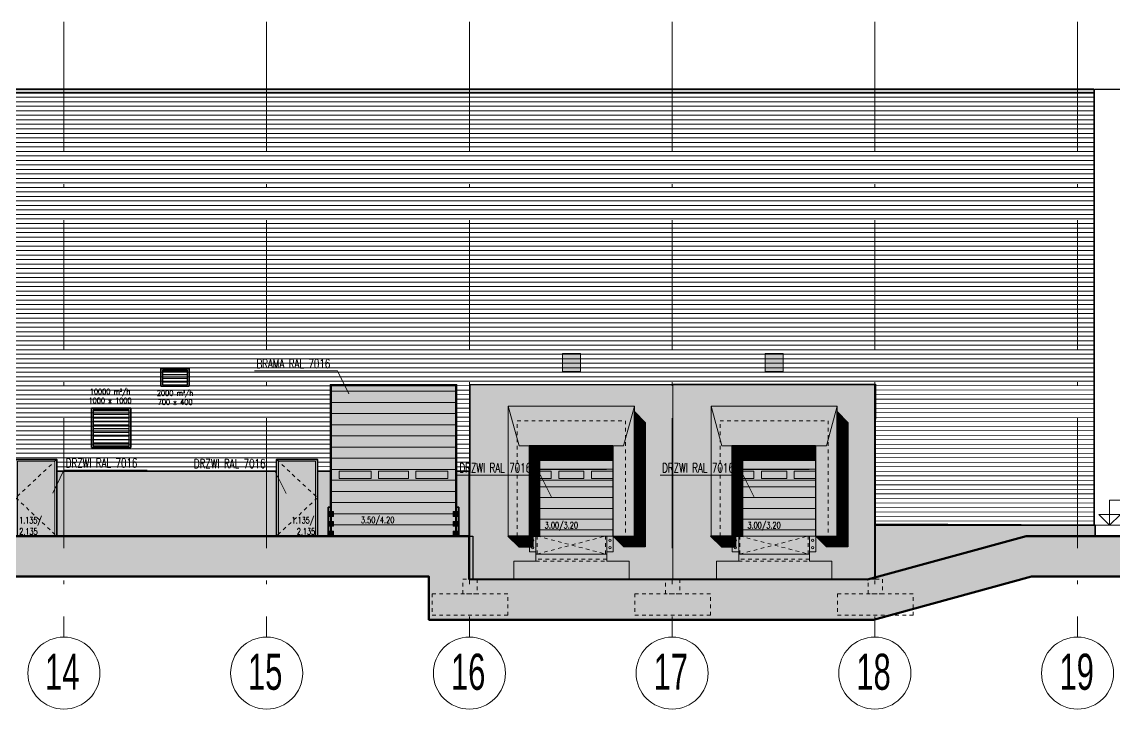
# Model space of a CAD drawing. Extents: x 6529560 to 6558080, y 5579316 to 5588131.
# Drawn here: x 6544000.96 to 6544031.27, y 5579602.17 to 5579621.24 of the extents above; entities that cross this region are included whole.
import ezdxf

# ---------------------------------------------------------------- set-up
doc = ezdxf.new("R2010")
doc.units = 0
doc.header["$MEASUREMENT"] = 0
for name, pattern in [('ACAD_ISO05W100', [33, 24, -3, 0, -3, 0, -3]), ('ACAD_ISO10W100', [18, 12, -3, 0, -3]), ('GR_HIDDEN', [0.004, 0.003, -0.001]), ('GR_SOLID', [0])]:
    doc.linetypes.add(name, pattern=pattern)
doc.layers.get('0').update_dxf_attribs({"color": 2, "linetype": 'CONTINUOUS', "lineweight": 5})
doc.layers.add('ARCH_BLACHA_7016', color=251, linetype='CONTINUOUS', lineweight=0, true_color=0x545454)
for name, color, linetype, lineweight in [('arch_elementy dokow', 60, 'CONTINUOUS', 15), ('arch_linie widokowe elewacje', 150, 'GR_SOLID', 13), ('arch_opisy', 20, 'CONTINUOUS', 13), ('arch_osie', 181, 'CONTINUOUS', 5), ('arch_powierzchnia', 6, 'CONTINUOUS', 35), ('arch_sciany murowane wewnetrzne', 20, 'CONTINUOUS', 25), ('arch_sciany_ocieplenie', 253, 'CONTINUOUS', 15), ('FENSTER_N1', 7, 'GR_HIDDEN', 13), ('FLUID-N1', 7, 'CONTINUOUS', 35), ('FLUID-N1-150-ARRGR', 7, 'CONTINUOUS', 13), ('GERAETE_N8', 7, 'GR_SOLID', 18), ('GESCHOSS_N8', 4, 'GR_SOLID', 18), ('RASTER_1_N9', 7, 'GR_SOLID', 18), ('STRICHART_0_N1', 1, 'GR_SOLID', 18), ('STRICHART_0_N4', 4, 'GR_SOLID', 50), ('STRICHART_5_N0', 6, 'GR_HIDDEN', 13), ('STRICHART_5_N1', 1, 'GR_HIDDEN', 18), ('SYMBOL_N0', 7, 'GR_SOLID', 18), ('TEXT_N2', 7, 'GR_SOLID', 25), ('VERKEHR_N9', 7, 'GR_SOLID', 18), ('W_BETON_N6', 94, 'GR_SOLID', 18), ('W_BETON_N8', 250, 'GR_SOLID', 18)]:
    doc.layers.add(name, color=color, linetype=linetype, lineweight=lineweight)
for name, color, linetype in [('arch_osie opisy', 1, 'CONTINUOUS'), ('RASTER_1_N0', 160, 'ACAD_ISO05W100'), ('STRICHART_0_N0', 5, 'CONTINUOUS')]:
    doc.layers.add(name, color=color, linetype=linetype)
doc.styles.add('GR_STANDARD', font='simplex.shx')
doc.styles.add('simplex', font='simplex.shx', dxfattribs={"width": 0.8})
doc.styles.get("Standard").update_dxf_attribs({"font": 'arial.ttf', "width": 0.75})

# ---------------------------------------------------------------- blocks, each defined once
blk = doc.blocks.new('D273')
at = {"layer": 'arch_linie widokowe elewacje'}
for p, q in [((-219.387, -497.645), (-221.716, -497.645)), ((-219.387, -497.945), (-221.716, -497.945)), ((-219.387, -498.245), (-221.716, -498.245)), ((-219.387, -498.545), (-221.716, -498.545)), ((-219.387, -498.845), (-221.716, -498.845))]:
    blk.add_line(p, q, dxfattribs=at)
blk = doc.blocks.new('D274')
at = {"layer": 'arch_linie widokowe elewacje'}
for p, q in [((-221.716, -496.853), (-219.387, -496.853)), ((-221.716, -497.163), (-219.575, -497.163))]:
    blk.add_line(p, q, dxfattribs=at)
blk = doc.blocks.new('D512')
at = {"layer": 'STRICHART_0_N0'}
for p, q in [((-221.329, -496.912), (-221.716, -496.525)), ((-221.365, -496.912), (-221.716, -496.56)), ((-221.4, -496.912), (-221.716, -496.595)), ((-221.417, -496.93), (-221.716, -496.631)), ((-221.417, -496.965), (-221.716, -496.666)), ((-221.417, -497), (-221.716, -496.701)), ((-221.417, -497.036), (-221.716, -496.737)), ((-221.294, -496.912), (-221.693, -496.513)), ((-221.258, -496.912), (-221.657, -496.513)), ((-221.223, -496.912), (-221.622, -496.513)), ((-221.188, -496.912), (-221.587, -496.513)), ((-221.152, -496.912), (-221.551, -496.513)), ((-221.117, -496.912), (-221.516, -496.513)), ((-221.082, -496.912), (-221.481, -496.513)), ((-221.046, -496.912), (-221.445, -496.513)), ((-221.011, -496.912), (-221.41, -496.513)), ((-220.976, -496.912), (-221.375, -496.513)), ((-220.94, -496.912), (-221.339, -496.513)), ((-220.905, -496.912), (-221.304, -496.513)), ((-220.87, -496.912), (-221.269, -496.513)), ((-220.834, -496.912), (-221.233, -496.513)), ((-220.799, -496.912), (-221.198, -496.513)), ((-220.763, -496.912), (-221.163, -496.513)), ((-220.728, -496.912), (-221.127, -496.513)), ((-220.693, -496.912), (-221.092, -496.513)), ((-220.657, -496.912), (-221.056, -496.513)), ((-220.622, -496.912), (-221.021, -496.513)), ((-220.587, -496.912), (-220.986, -496.513)), ((-220.551, -496.912), (-220.95, -496.513)), ((-220.516, -496.912), (-220.915, -496.513)), ((-220.481, -496.912), (-220.88, -496.513)), ((-220.445, -496.912), (-220.844, -496.513)), ((-220.41, -496.912), (-220.809, -496.513)), ((-220.375, -496.912), (-220.774, -496.513)), ((-220.339, -496.912), (-220.738, -496.513)), ((-220.304, -496.912), (-220.703, -496.513)), ((-220.269, -496.912), (-220.668, -496.513)), ((-220.233, -496.912), (-220.632, -496.513)), ((-220.198, -496.912), (-220.597, -496.513)), ((-220.162, -496.912), (-220.561, -496.513)), ((-220.127, -496.912), (-220.526, -496.513)), ((-220.092, -496.912), (-220.491, -496.513)), ((-220.056, -496.912), (-220.455, -496.513)), ((-220.021, -496.912), (-220.42, -496.513)), ((-219.986, -496.912), (-220.385, -496.513)), ((-219.95, -496.912), (-220.349, -496.513)), ((-219.915, -496.912), (-220.314, -496.513)), ((-219.88, -496.912), (-220.279, -496.513)), ((-219.844, -496.912), (-220.243, -496.513)), ((-219.809, -496.912), (-220.208, -496.513)), ((-219.774, -496.912), (-220.173, -496.513)), ((-219.738, -496.912), (-220.137, -496.513)), ((-219.703, -496.912), (-220.102, -496.513)), ((-219.667, -496.912), (-220.066, -496.513)), ((-219.632, -496.912), (-220.031, -496.513)), ((-219.597, -496.912), (-219.996, -496.513)), ((-219.561, -496.912), (-219.96, -496.513)), ((-219.526, -496.912), (-219.925, -496.513)), ((-219.491, -496.912), (-219.89, -496.513)), ((-219.455, -496.912), (-219.854, -496.513)), ((-219.42, -496.912), (-219.819, -496.513)), ((-219.397, -496.899), (-219.784, -496.513)), ((-219.397, -496.864), (-219.748, -496.513)), ((-219.397, -496.828), (-219.713, -496.513)), ((-219.397, -496.793), (-219.678, -496.513)), ((-219.397, -496.758), (-219.642, -496.513)), ((-219.397, -496.722), (-219.607, -496.513)), ((-219.397, -496.687), (-219.572, -496.513)), ((-219.397, -496.651), (-219.536, -496.513)), ((-219.397, -496.616), (-219.501, -496.513)), ((-219.397, -496.581), (-219.465, -496.513)), ((-219.397, -496.545), (-219.43, -496.513)), ((-221.417, -497.071), (-221.716, -496.772)), ((-221.417, -497.106), (-221.716, -496.807)), ((-221.417, -497.142), (-221.716, -496.843)), ((-221.417, -497.177), (-221.716, -496.878)), ((-221.417, -497.213), (-221.716, -496.914)), ((-221.417, -497.248), (-221.716, -496.949)), ((-221.417, -497.283), (-221.716, -496.984)), ((-221.417, -497.319), (-221.716, -497.02)), ((-221.417, -497.354), (-221.716, -497.055)), ((-221.417, -497.389), (-221.716, -497.09)), ((-221.417, -497.425), (-221.716, -497.126)), ((-221.417, -497.46), (-221.716, -497.161)), ((-221.417, -497.495), (-221.716, -497.196)), ((-221.417, -497.531), (-221.716, -497.232)), ((-221.417, -497.566), (-221.716, -497.267)), ((-221.417, -497.601), (-221.716, -497.302)), ((-221.417, -497.637), (-221.716, -497.338)), ((-221.417, -497.672), (-221.716, -497.373)), ((-221.417, -497.708), (-221.716, -497.408)), ((-221.417, -497.743), (-221.716, -497.444)), ((-221.417, -497.778), (-221.716, -497.479)), ((-221.417, -497.814), (-221.716, -497.515)), ((-221.417, -497.849), (-221.716, -497.55)), ((-221.417, -497.884), (-221.716, -497.585)), ((-221.417, -497.92), (-221.716, -497.621)), ((-221.417, -497.955), (-221.716, -497.656)), ((-221.417, -497.99), (-221.716, -497.691)), ((-221.417, -498.026), (-221.716, -497.727)), ((-221.417, -498.061), (-221.716, -497.762)), ((-221.417, -498.096), (-221.716, -497.797)), ((-221.417, -498.132), (-221.716, -497.833)), ((-221.417, -498.167), (-221.716, -497.868)), ((-221.417, -498.202), (-221.716, -497.903)), ((-221.417, -498.238), (-221.716, -497.939)), ((-221.417, -498.273), (-221.716, -497.974)), ((-221.417, -498.309), (-221.716, -498.01)), ((-221.417, -498.344), (-221.716, -498.045)), ((-221.417, -498.379), (-221.716, -498.08)), ((-221.417, -498.415), (-221.716, -498.116)), ((-221.417, -498.45), (-221.716, -498.151)), ((-221.417, -498.485), (-221.716, -498.186)), ((-221.417, -498.521), (-221.716, -498.222)), ((-221.417, -498.556), (-221.716, -498.257)), ((-221.417, -498.591), (-221.716, -498.292)), ((-221.417, -498.627), (-221.716, -498.328)), ((-221.417, -498.662), (-221.716, -498.363)), ((-221.417, -498.697), (-221.716, -498.398)), ((-221.417, -498.733), (-221.716, -498.434)), ((-221.417, -498.768), (-221.716, -498.469)), ((-221.417, -498.804), (-221.716, -498.505)), ((-221.417, -498.839), (-221.716, -498.54)), ((-221.417, -498.874), (-221.716, -498.575)), ((-221.417, -498.91), (-221.716, -498.611)), ((-221.417, -498.945), (-221.716, -498.646)), ((-221.417, -498.98), (-221.716, -498.681)), ((-221.42, -499.013), (-221.716, -498.717)), ((-221.456, -499.013), (-221.716, -498.752)), ((-221.491, -499.013), (-221.716, -498.787)), ((-221.526, -499.013), (-221.716, -498.823)), ((-221.562, -499.013), (-221.716, -498.858)), ((-222.005, -499.312), (-222.304, -499.013)), ((-221.97, -499.312), (-222.269, -499.013)), ((-221.934, -499.312), (-222.233, -499.013)), ((-221.899, -499.312), (-222.198, -499.013)), ((-221.864, -499.312), (-222.163, -499.013)), ((-221.828, -499.312), (-222.127, -499.013)), ((-221.793, -499.312), (-222.092, -499.013)), ((-221.758, -499.312), (-222.057, -499.013)), ((-221.722, -499.312), (-222.021, -499.013)), ((-221.687, -499.312), (-221.986, -499.013)), ((-221.652, -499.312), (-221.951, -499.013)), ((-221.616, -499.312), (-221.915, -499.013)), ((-221.607, -499.286), (-221.88, -499.013)), ((-221.607, -499.25), (-221.844, -499.013)), ((-221.607, -499.215), (-221.809, -499.013)), ((-221.607, -499.18), (-221.774, -499.013)), ((-221.607, -499.144), (-221.738, -499.013)), ((-221.597, -499.013), (-221.716, -498.893)), ((-221.607, -499.038), (-221.716, -498.929)), ((-221.607, -499.074), (-221.716, -498.964)), ((-221.607, -499.109), (-221.716, -498.999))]:
    blk.add_line(p, q, dxfattribs=at)
blk = doc.blocks.new('D513')
at = {"layer": 'STRICHART_0_N0'}
for p, q in [((-218.498, -495.889), (-218.797, -495.59)), ((-218.498, -495.925), (-218.797, -495.626)), ((-218.498, -495.96), (-218.797, -495.661)), ((-218.498, -495.995), (-218.797, -495.696)), ((-218.498, -496.031), (-218.797, -495.732)), ((-218.498, -496.066), (-218.797, -495.767)), ((-218.498, -496.101), (-218.797, -495.802)), ((-218.498, -496.137), (-218.797, -495.838)), ((-218.498, -496.172), (-218.797, -495.873)), ((-218.498, -496.208), (-218.797, -495.909)), ((-218.498, -496.243), (-218.797, -495.944)), ((-218.498, -496.278), (-218.797, -495.979)), ((-218.498, -496.314), (-218.797, -496.015)), ((-218.498, -496.349), (-218.797, -496.05)), ((-218.498, -496.384), (-218.797, -496.085)), ((-218.498, -496.42), (-218.797, -496.121)), ((-218.498, -496.455), (-218.797, -496.156)), ((-218.498, -496.49), (-218.797, -496.191)), ((-218.498, -496.526), (-218.797, -496.227)), ((-218.498, -496.561), (-218.797, -496.262)), ((-218.498, -496.596), (-218.797, -496.297)), ((-218.498, -496.632), (-218.797, -496.333)), ((-218.498, -496.667), (-218.797, -496.368)), ((-218.498, -496.702), (-218.797, -496.403)), ((-218.498, -496.738), (-218.797, -496.439)), ((-218.498, -496.773), (-218.797, -496.474)), ((-218.498, -496.809), (-218.797, -496.51)), ((-218.498, -496.844), (-218.797, -496.545)), ((-218.498, -496.879), (-218.797, -496.58)), ((-218.498, -496.915), (-218.797, -496.616)), ((-218.498, -496.95), (-218.797, -496.651)), ((-218.498, -496.985), (-218.797, -496.686)), ((-218.498, -497.021), (-218.797, -496.722)), ((-218.498, -497.056), (-218.797, -496.757)), ((-218.498, -497.091), (-218.797, -496.792)), ((-218.498, -497.127), (-218.797, -496.828)), ((-218.498, -497.162), (-218.797, -496.863)), ((-218.498, -497.197), (-218.797, -496.898)), ((-218.498, -497.233), (-218.797, -496.934)), ((-218.498, -497.268), (-218.797, -496.969)), ((-218.498, -497.304), (-218.797, -497.005)), ((-218.498, -497.339), (-218.797, -497.04)), ((-218.498, -497.374), (-218.797, -497.075)), ((-218.498, -497.41), (-218.797, -497.111)), ((-218.498, -497.445), (-218.797, -497.146)), ((-218.498, -497.48), (-218.797, -497.181)), ((-218.498, -497.516), (-218.797, -497.217)), ((-218.498, -497.551), (-218.797, -497.252)), ((-218.498, -497.586), (-218.797, -497.287)), ((-218.498, -497.622), (-218.797, -497.323)), ((-218.498, -497.657), (-218.797, -497.358)), ((-218.498, -497.692), (-218.797, -497.393)), ((-218.498, -497.728), (-218.797, -497.429)), ((-218.498, -497.763), (-218.797, -497.464)), ((-218.498, -497.799), (-218.797, -497.499)), ((-218.498, -497.834), (-218.797, -497.535)), ((-218.498, -497.869), (-218.797, -497.57)), ((-218.498, -497.905), (-218.797, -497.606)), ((-218.498, -497.94), (-218.797, -497.641)), ((-218.498, -497.975), (-218.797, -497.676)), ((-218.498, -498.011), (-218.797, -497.712)), ((-218.498, -498.046), (-218.797, -497.747)), ((-218.498, -498.081), (-218.797, -497.782)), ((-218.498, -498.117), (-218.797, -497.818)), ((-218.498, -498.152), (-218.797, -497.853)), ((-218.498, -498.187), (-218.797, -497.888)), ((-218.498, -498.223), (-218.797, -497.924)), ((-218.498, -498.258), (-218.797, -497.959)), ((-218.498, -498.293), (-218.797, -497.994)), ((-218.498, -498.329), (-218.797, -498.03)), ((-218.498, -498.364), (-218.797, -498.065)), ((-218.498, -498.4), (-218.797, -498.101)), ((-218.498, -498.435), (-218.797, -498.136)), ((-218.498, -498.47), (-218.797, -498.171)), ((-218.498, -498.506), (-218.797, -498.207)), ((-218.498, -498.541), (-218.797, -498.242)), ((-218.498, -498.576), (-218.797, -498.277)), ((-218.498, -498.612), (-218.797, -498.313)), ((-218.498, -498.647), (-218.797, -498.348)), ((-218.498, -498.682), (-218.797, -498.383)), ((-218.498, -498.718), (-218.797, -498.419)), ((-218.498, -498.753), (-218.797, -498.454)), ((-218.498, -498.788), (-218.797, -498.489)), ((-218.498, -498.824), (-218.797, -498.525)), ((-218.498, -498.859), (-218.797, -498.56)), ((-218.498, -498.895), (-218.797, -498.596)), ((-218.498, -498.93), (-218.797, -498.631)), ((-218.498, -498.965), (-218.797, -498.666)), ((-218.498, -499.001), (-218.797, -498.702)), ((-218.498, -499.036), (-218.797, -498.737)), ((-218.498, -499.071), (-218.797, -498.772)), ((-218.498, -499.107), (-218.797, -498.808)), ((-218.498, -499.142), (-218.797, -498.843)), ((-219.071, -499.312), (-219.37, -499.013)), ((-219.035, -499.312), (-219.334, -499.013)), ((-219, -499.312), (-219.299, -499.013)), ((-218.965, -499.312), (-219.264, -499.013)), ((-218.929, -499.312), (-219.228, -499.013)), ((-218.894, -499.312), (-219.193, -499.013)), ((-218.858, -499.312), (-219.157, -499.013)), ((-218.823, -499.312), (-219.122, -499.013)), ((-218.788, -499.312), (-219.087, -499.013)), ((-218.752, -499.312), (-219.051, -499.013)), ((-218.717, -499.312), (-219.016, -499.013)), ((-218.682, -499.312), (-218.981, -499.013)), ((-218.646, -499.312), (-218.945, -499.013)), ((-218.611, -499.312), (-218.91, -499.013)), ((-218.576, -499.312), (-218.875, -499.013)), ((-218.54, -499.312), (-218.839, -499.013)), ((-218.505, -499.312), (-218.804, -499.013)), ((-218.498, -499.177), (-218.797, -498.878)), ((-218.498, -499.213), (-218.797, -498.914)), ((-218.498, -499.248), (-218.797, -498.949)), ((-218.498, -499.283), (-218.797, -498.984))]:
    blk.add_line(p, q, dxfattribs=at)
blk = doc.blocks.new('dokkkk')
at = {"layer": 'arch_opisy', "true_color": 0xc1121c}
blk.add_hatch(color=242, dxfattribs=at).paths.add_polyline_path([(3194.477, -1380.579), (3194.477, -1380.079), (3193.977, -1380.079), (3193.977, -1380.579)])
blk.add_line((3191.414, -1380.944), (3191.414, -1380.944))
at = {"layer": 'arch_linie widokowe elewacje'}
for points in [[(3193.058, -1385.144), (3195.376, -1385.144), (3195.376, -1382.644), (3193.058, -1382.644), (3193.058, -1385.144)], [(3195.386, -1383.294), (3195.386, -1382.644), (3193.058, -1382.644), (3193.058, -1383.294), (3195.386, -1383.294)], [(3193.058, -1383.544), (3193.667, -1383.544), (3193.667, -1383.344), (3193.058, -1383.344), (3193.058, -1383.544)], [(3194.577, -1383.544), (3194.577, -1383.344), (3193.877, -1383.344), (3193.877, -1383.544), (3194.577, -1383.544)], [(3195.386, -1383.544), (3195.386, -1383.344), (3194.787, -1383.344), (3194.787, -1383.544), (3195.386, -1383.544)], [(3195.386, -1383.594), (3193.058, -1383.594), (3193.058, -1385.144), (3195.386, -1385.144), (3195.386, -1383.594)]]:
    blk.add_lwpolyline(points, dxfattribs=at)
at = {"layer": 'arch_linie widokowe elewacje', "color": 251}
for points in [[(3193.058, -1385.144), (3195.376, -1385.144), (3193.058, -1382.644), (3195.376, -1382.644)], [(3193.058, -1383.544), (3193.667, -1383.544), (3193.058, -1383.344), (3193.667, -1383.344)], [(3194.577, -1383.544), (3194.577, -1383.344), (3193.877, -1383.544), (3193.877, -1383.344)], [(3195.386, -1383.544), (3195.386, -1383.344), (3194.787, -1383.544), (3194.787, -1383.344)]]:
    blk.add_solid(points, dxfattribs=at)
at = {"layer": 'arch_opisy', "color": 242, "true_color": 0xc1121c}
blk.add_lwpolyline([(3194.477, -1380.579), (3194.477, -1380.079), (3193.977, -1380.079), (3193.977, -1380.579), (3194.477, -1380.579)], dxfattribs=at)
at = {"layer": 'GERAETE_N8'}
for points in [[(3193.236, -1385.144), (3193.073, -1385.144), (3193.063, -1385.154), (3193.063, -1385.571), (3193.073, -1385.581), (3193.236, -1385.581), (3193.246, -1385.571), (3193.246, -1385.154), (3193.236, -1385.144)], [(3195.217, -1385.144), (3195.207, -1385.154), (3195.207, -1385.571), (3195.217, -1385.581), (3195.38, -1385.581), (3195.39, -1385.571), (3195.39, -1385.154), (3195.38, -1385.144), (3195.217, -1385.144)]]:
    blk.add_lwpolyline(points, dxfattribs=at)
for centre in [(3193.154, -1385.261), (3195.298, -1385.261)]:
    blk.add_circle(centre, 0.032, dxfattribs=at)
at = {"layer": 'GERAETE_N8', "extrusion": (0, 0, -1)}
for centre in [(-3193.154, -1385.464), (-3195.298, -1385.464)]:
    blk.add_circle(centre, 0.032, dxfattribs=at)
at = {"layer": 'GERAETE_N8', "color": 251}
for points in [[(3193.236, -1385.144), (3193.073, -1385.144), (3193.063, -1385.571), (3193.063, -1385.154)], [(3193.236, -1385.144), (3193.063, -1385.571), (3193.236, -1385.581), (3193.073, -1385.581)], [(3193.236, -1385.144), (3193.236, -1385.581), (3193.246, -1385.154), (3193.246, -1385.571)], [(3195.217, -1385.144), (3195.207, -1385.154), (3195.217, -1385.581), (3195.207, -1385.571)], [(3195.217, -1385.144), (3195.217, -1385.581), (3195.39, -1385.571), (3195.38, -1385.581)], [(3195.217, -1385.144), (3195.39, -1385.571), (3195.38, -1385.144), (3195.39, -1385.154)]]:
    blk.add_solid(points, dxfattribs=at)
at = {"layer": 'STRICHART_0_N0', "extrusion": (0, 0, -1)}
blk.add_lwpolyline([(-3195.977, -1381.694), (-3196.276, -1381.993), (-3196.276, -1385.443), (-3195.685, -1385.443), (-3195.386, -1385.144), (-3195.977, -1385.144), (-3195.977, -1385.144), (-3195.977, -1381.694)], dxfattribs=at)
at = {"layer": 'STRICHART_0_N0'}
blk.add_lwpolyline([(3192.467, -1385.144), (3192.766, -1385.443), (3193.167, -1385.443), (3193.167, -1385.144), (3193.357, -1385.144), (3193.357, -1383.043), (3195.376, -1383.043), (3195.376, -1382.644), (3193.058, -1382.644), (3193.058, -1385.144), (3192.467, -1385.144)], dxfattribs=at)
at = {"layer": 'STRICHART_0_N1', "extrusion": (0, 0, -1)}
for points in [[(-3195.977, -1381.544), (-3195.977, -1385.144), (-3195.386, -1385.144), (-3195.386, -1382.644), (-3193.058, -1382.644), (-3193.058, -1385.144), (-3192.477, -1385.144), (-3192.477, -1381.544), (-3195.977, -1381.544)], [(-3192.477, -1385.144), (-3192.477, -1381.544), (-3195.977, -1381.544), (-3195.977, -1385.144), (-3195.386, -1385.144), (-3195.386, -1382.644), (-3193.058, -1382.644), (-3193.058, -1385.144), (-3192.477, -1385.144)], [(-3192.477, -1385.144), (-3192.477, -1381.544), (-3195.977, -1381.544), (-3195.977, -1385.144)]]:
    blk.add_lwpolyline(points, dxfattribs=at)
at = {"layer": 'STRICHART_0_N1'}
blk.add_lwpolyline([(3192.477, -1381.544), (3192.777, -1382.644), (3195.677, -1382.644), (3195.977, -1381.544)], dxfattribs=at)
at = {"layer": 'STRICHART_0_N1', "color": 251, "extrusion": (0, 0, -1)}
for points in [[(-3193.058, -1382.644), (-3193.058, -1385.144), (-3192.477, -1381.544), (-3192.477, -1385.144)], [(-3195.386, -1382.644), (-3193.058, -1382.644), (-3195.977, -1381.544), (-3192.477, -1381.544)], [(-3195.977, -1385.144), (-3195.386, -1385.144), (-3195.977, -1381.544), (-3195.386, -1382.644)]]:
    blk.add_solid(points, dxfattribs=at)
at = {"layer": 'STRICHART_5_N0'}
for p, q in [((3193.277, -1385.144), (3195.177, -1385.644)), ((3193.277, -1385.644), (3195.177, -1385.144))]:
    blk.add_line(p, q, dxfattribs=at)
for points in [[(3193.246, -1385.644), (3195.207, -1385.644), (3195.207, -1385.144), (3193.246, -1385.144), (3193.246, -1385.644)], [(3193.277, -1385.644), (3195.177, -1385.644), (3195.177, -1385.144), (3193.277, -1385.144), (3193.277, -1385.644)], [(3195.207, -1385.844), (3195.207, -1385.784), (3193.246, -1385.784), (3193.246, -1385.844), (3195.207, -1385.844)], [(3192.464, -1387.344), (3192.464, -1386.744), (3190.364, -1386.744), (3190.364, -1387.344), (3192.464, -1387.344)], [(3198.089, -1387.344), (3198.089, -1386.744), (3195.989, -1386.744), (3195.989, -1387.344), (3198.089, -1387.344)]]:
    blk.add_lwpolyline(points, dxfattribs=at)
at = {"layer": 'STRICHART_5_N0', "extrusion": (0, 0, -1)}
for points in [[(-3191.614, -1386.344), (-3191.614, -1386.744), (-3191.214, -1386.744), (-3191.214, -1386.344), (-3191.614, -1386.344)], [(-3197.239, -1386.344), (-3197.239, -1386.744), (-3196.839, -1386.744), (-3196.839, -1386.344), (-3197.239, -1386.344)]]:
    blk.add_lwpolyline(points, dxfattribs=at)
at = {"layer": 'STRICHART_5_N0', "color": 254}
blk.add_solid([(3193.246, -1385.644), (3195.207, -1385.644), (3193.246, -1385.144), (3195.207, -1385.144)], dxfattribs=at)
at = {"layer": 'STRICHART_5_N1', "extrusion": (0, 0, -1)}
blk.add_lwpolyline([(-3192.727, -1385.144), (-3192.727, -1381.944), (-3195.727, -1381.944), (-3195.727, -1385.144), (-3192.727, -1385.144)], dxfattribs=at)
at = {"layer": 'W_BETON_N6', "extrusion": (0, 0, -1)}
blk.add_lwpolyline([(-3192.777, -1385.144), (-3192.477, -1385.144), (-3192.477, -1381.544), (-3195.977, -1381.544), (-3195.977, -1385.144), (-3195.677, -1385.144)], dxfattribs=at)
at = {"layer": 'W_BETON_N8', "extrusion": (0, 0, -1)}
blk.add_lwpolyline([(-3197.039, -1386.344), (-3195.827, -1386.344), (-3195.827, -1385.844), (-3195.207, -1385.844), (-3195.207, -1385.581), (-3195.39, -1385.581), (-3195.39, -1385.144), (-3195.977, -1385.144), (-3195.977, -1381.544), (-3192.477, -1381.544), (-3192.477, -1385.144), (-3193.063, -1385.144), (-3193.063, -1385.581), (-3193.246, -1385.581), (-3193.246, -1385.844), (-3192.627, -1385.844), (-3192.627, -1386.344), (-3191.414, -1386.344), (-3191.414, -1380.944), (-3197.039, -1380.944), (-3197.039, -1386.344)], dxfattribs=at)
at = {"layer": 'W_BETON_N8'}
blk.add_lwpolyline([(3195.207, -1385.644), (3193.246, -1385.644), (3193.246, -1385.844), (3192.627, -1385.844), (3192.627, -1386.344), (3195.827, -1386.344), (3195.827, -1385.844), (3195.207, -1385.844), (3195.207, -1385.644)], dxfattribs=at)
blk.add_lwpolyline([(3195.207, -1385.644), (3193.246, -1385.644), (3193.246, -1385.844), (3192.627, -1385.844), (3192.627, -1386.344), (3195.827, -1386.344), (3195.827, -1385.844), (3195.207, -1385.844), (3195.207, -1385.644)], dxfattribs=at)
at = {"layer": 'W_BETON_N8', "color": 253, "extrusion": (0, 0, -1)}
for points in [[(-3195.977, -1381.544), (-3192.477, -1381.544), (-3197.039, -1380.944), (-3191.414, -1380.944)], [(-3192.477, -1381.544), (-3192.477, -1385.144), (-3191.414, -1380.944), (-3191.414, -1386.344)], [(-3197.039, -1386.344), (-3195.977, -1385.144), (-3197.039, -1386.344), (-3197.039, -1380.944)], [(-3195.977, -1385.144), (-3195.977, -1381.544), (-3195.977, -1385.144), (-3197.039, -1380.944)], [(-3192.477, -1385.144), (-3193.063, -1385.144), (-3191.414, -1386.344), (-3193.063, -1385.581)], [(-3195.39, -1385.144), (-3195.977, -1385.144), (-3195.39, -1385.581), (-3195.827, -1385.844)], [(-3197.039, -1386.344), (-3195.827, -1386.344), (-3195.977, -1385.144), (-3195.827, -1385.844)], [(-3193.063, -1385.581), (-3193.246, -1385.581), (-3191.414, -1386.344), (-3192.627, -1385.844)], [(-3193.246, -1385.844), (-3192.627, -1385.844), (-3193.246, -1385.844), (-3193.246, -1385.581)], [(-3195.207, -1385.844), (-3195.207, -1385.581), (-3195.827, -1385.844), (-3195.39, -1385.581)], [(-3192.627, -1385.844), (-3192.627, -1386.344), (-3192.627, -1385.844), (-3191.414, -1386.344)]]:
    blk.add_solid(points, dxfattribs=at)
at = {"layer": 'W_BETON_N8', "color": 253}
for points in [[(3195.207, -1385.644), (3193.246, -1385.644), (3195.207, -1385.844), (3193.246, -1385.844)], [(3195.207, -1385.644), (3193.246, -1385.644), (3195.207, -1385.844), (3193.246, -1385.844)], [(3193.246, -1385.844), (3192.627, -1385.844), (3195.827, -1386.344), (3192.627, -1386.344)], [(3193.246, -1385.844), (3192.627, -1385.844), (3195.827, -1386.344), (3192.627, -1386.344)], [(3193.246, -1385.844), (3195.827, -1386.344), (3195.207, -1385.844), (3195.827, -1385.844)], [(3193.246, -1385.844), (3195.827, -1386.344), (3195.207, -1385.844), (3195.827, -1385.844)]]:
    blk.add_solid(points, dxfattribs=at)
at = {"layer": 'arch_linie widokowe elewacje'}
for name in ['D274', 'D273']:
    blk.add_blockref(name, (3414.774, -886.132), dxfattribs=at)
at = {"layer": 'STRICHART_0_N0'}
for name in ['D513', 'D512']:
    blk.add_blockref(name, (3414.774, -886.132), dxfattribs=at)
at = {"layer": 'FENSTER_N1', "style": 'GR_STANDARD', "width": 0.72037}
blk.add_text('3.00/3.20', height=0.175, dxfattribs=at).set_placement((3193.487, -1384.931))
blk = doc.blocks.new('D222')
at = {"layer": 'arch_linie widokowe elewacje'}
for p, q in [((-137.892, -494.993), (-135.563, -494.993)), ((-135.563, -494.993), (-134.452, -494.993)), ((-137.892, -495.303), (-135.563, -495.303)), ((-135.563, -495.303), (-134.452, -495.303)), ((-137.892, -495.613), (-135.563, -495.613)), ((-135.563, -495.613), (-134.452, -495.613)), ((-137.892, -495.923), (-135.563, -495.923)), ((-135.563, -495.923), (-134.452, -495.923)), ((-137.892, -496.233), (-135.563, -496.233)), ((-135.563, -496.233), (-134.452, -496.233)), ((-137.892, -496.543), (-135.563, -496.543)), ((-135.563, -496.543), (-134.452, -496.543)), ((-137.892, -496.853), (-135.563, -496.853)), ((-135.563, -496.853), (-134.452, -496.853)), ((-137.892, -497.163), (-135.563, -497.163)), ((-135.563, -497.163), (-134.452, -497.163))]:
    blk.add_line(p, q, dxfattribs=at)
blk = doc.blocks.new('D221')
at = {"layer": 'arch_linie widokowe elewacje'}
for p, q in [((-137.892, -497.773), (-135.563, -497.773)), ((-135.563, -497.773), (-134.452, -497.773)), ((-137.892, -498.083), (-135.563, -498.083)), ((-135.563, -498.083), (-134.452, -498.083)), ((-137.892, -498.393), (-135.563, -498.393)), ((-135.563, -498.393), (-134.452, -498.393)), ((-137.892, -498.703), (-135.563, -498.703)), ((-135.563, -498.703), (-134.452, -498.703)), ((-137.892, -499.013), (-135.751, -499.013)), ((-135.563, -499.013), (-134.452, -499.013))]:
    blk.add_line(p, q, dxfattribs=at)
blk = doc.blocks.new('A$C0DD7563D')
at = {"layer": 'arch_linie widokowe elewacje'}
for points in [[(1.612, 0), (1.612, 4.2), (5.112, 4.2), (5.112, 0), (1.612, 0)], [(5.082, 0), (1.642, 0), (1.642, 4.17), (5.082, 4.17), (5.082, 0)], [(1.642, 0), (1.642, 4.17), (5.082, 4.17), (5.082, 0), (1.642, 0)], [(1.642, 1.85), (1.642, 4.17), (5.082, 4.17), (5.082, 1.85), (1.642, 1.85)], [(1.642, 0), (1.642, 1.55), (5.082, 1.55), (5.082, 0), (1.642, 0)], [(1.852, 1.6), (1.852, 1.8), (2.74, 1.8), (2.74, 1.6), (1.852, 1.6)], [(2.95, 1.6), (2.95, 1.8), (3.775, 1.8), (3.775, 1.6), (2.95, 1.6)], [(4.872, 1.6), (3.985, 1.6), (3.985, 1.8), (4.872, 1.8), (4.872, 1.6)]]:
    blk.add_lwpolyline(points, dxfattribs=at)
at = {"layer": 'arch_linie widokowe elewacje', "extrusion": (0, 0, -1)}
for points in [[(-0.117, 0), (-1.252, 0), (-1.252, 2.125), (-0.117, 2.125), (-0.117, 0)], [(-0.167, 0), (-1.202, 0), (-1.202, 2.075), (-0.167, 2.075), (-0.167, 0)]]:
    blk.add_lwpolyline(points, dxfattribs=at)
at = {"layer": 'arch_linie widokowe elewacje', "color": 251}
for points in [[(5.082, 0, -7.354), (1.642, 0, -7.354), (5.082, 4.17, -7.354), (1.642, 4.17, -7.354)], [(1.852, 1.6, -7.354), (1.852, 1.8, -7.354), (2.74, 1.6, -7.354), (2.74, 1.8, -7.354)], [(2.95, 1.6, -7.354), (2.95, 1.8, -7.354), (3.775, 1.6, -7.354), (3.775, 1.8, -7.354)], [(4.872, 1.6, -7.354), (3.985, 1.6, -7.354), (4.872, 1.8, -7.354), (3.985, 1.8, -7.354)]]:
    blk.add_solid(points, dxfattribs=at)
at = {"layer": 'arch_linie widokowe elewacje', "color": 251, "extrusion": (0, 0, -1)}
blk.add_solid([(-0.167, 0), (-1.202, 0), (-0.167, 2.075), (-1.202, 2.075)], dxfattribs=at)
at = {"layer": 'STRICHART_5_N0'}
blk.add_lwpolyline([(0.117, 2.125), (1.252, 1.063), (0.117, 0)], dxfattribs=at)
at = {"layer": 'VERKEHR_N9'}
for points in [[(1.702, 0.545), (1.552, 0.545), (1.552, 0.682), (1.702, 0.682), (1.702, 0.545)], [(1.702, 0.545), (1.552, 0.545), (1.552, 0.682), (1.702, 0.682), (1.702, 0.545)], [(1.702, 0.545), (1.552, 0.545), (1.552, 0.682), (1.702, 0.682), (1.702, 0.545)], [(5.172, 0.545), (5.022, 0.545), (5.022, 0.682), (5.172, 0.682), (5.172, 0.545)], [(5.172, 0.545), (5.022, 0.545), (5.022, 0.682), (5.172, 0.682), (5.172, 0.545)], [(5.172, 0.545), (5.022, 0.545), (5.022, 0.682), (5.172, 0.682), (5.172, 0.545)], [(5.172, 0.545), (5.022, 0.545), (5.022, 0.682), (5.172, 0.682), (5.172, 0.545)], [(1.702, 0.273), (1.552, 0.273), (1.552, 0.409), (1.702, 0.409), (1.702, 0.273)], [(5.172, 0.273), (5.022, 0.273), (5.022, 0.409), (5.172, 0.409), (5.172, 0.273)], [(1.702, 0), (1.552, 0), (1.552, 0.136), (1.702, 0.136), (1.702, 0)], [(5.172, 0), (5.022, 0), (5.022, 0.136), (5.172, 0.136), (5.172, 0)]]:
    blk.add_lwpolyline(points, dxfattribs=at)
at = {"layer": 'VERKEHR_N9', "color": 2}
for points in [[(1.702, 0, -7.354), (1.552, 0, -7.354), (1.702, 0.8, -7.354), (1.552, 0.8, -7.354)], [(5.172, 0, -7.354), (5.022, 0, -7.354), (5.172, 0.8, -7.354), (5.022, 0.8, -7.354)]]:
    blk.add_solid(points, dxfattribs=at)
at = {"layer": 'VERKEHR_N9', "color": 250}
for points in [[(1.702, 0.545, -7.354), (1.552, 0.545, -7.354), (1.702, 0.682, -7.354), (1.552, 0.682, -7.354)], [(1.702, 0.545, -7.354), (1.552, 0.545, -7.354), (1.702, 0.682, -7.354), (1.552, 0.682, -7.354)], [(1.702, 0.545, -7.354), (1.552, 0.545, -7.354), (1.702, 0.682, -7.354), (1.552, 0.682, -7.354)], [(1.702, 0.545, -7.354), (1.552, 0.545, -7.354), (1.702, 0.682, -7.354), (1.552, 0.682, -7.354)], [(5.172, 0.545, -7.354), (5.022, 0.545, -7.354), (5.172, 0.682, -7.354), (5.022, 0.682, -7.354)], [(5.172, 0.545, -7.354), (5.022, 0.545, -7.354), (5.172, 0.682, -7.354), (5.022, 0.682, -7.354)], [(5.172, 0.545, -7.354), (5.022, 0.545, -7.354), (5.172, 0.682, -7.354), (5.022, 0.682, -7.354)], [(5.172, 0.545, -7.354), (5.022, 0.545, -7.354), (5.172, 0.682, -7.354), (5.022, 0.682, -7.354)], [(1.702, 0.273, -7.354), (1.552, 0.273, -7.354), (1.702, 0.409, -7.354), (1.552, 0.409, -7.354)], [(5.172, 0.273, -7.354), (5.022, 0.273, -7.354), (5.172, 0.409, -7.354), (5.022, 0.409, -7.354)], [(1.702, 0, -7.354), (1.552, 0, -7.354), (1.702, 0.136, -7.354), (1.552, 0.136, -7.354)], [(5.172, 0, -7.354), (5.022, 0, -7.354), (5.172, 0.136, -7.354), (5.022, 0.136, -7.354)]]:
    blk.add_solid(points, dxfattribs=at)
at = {"layer": 'arch_linie widokowe elewacje', "xscale": -1}
for name in ['D222', 'D221']:
    blk.add_blockref(name, (-132.81, 499.013, -7.354), dxfattribs=at)
at = {"layer": 'FENSTER_N1', "style": 'GR_STANDARD'}
for s, width, p in [('1.135/', 0.744444, (0.537, 0.353)), ('3.50/4.20', 0.724074, (2.458, 0.362, -7.354)), ('2.135', 0.716667, (0.679, 0.04))]:
    blk.add_text(s, height=0.175, dxfattribs=dict(at, width=width)).set_placement(p)
blk = doc.blocks.new('A$C0A4E7436')
at = {"layer": 'arch_linie widokowe elewacje', "extrusion": (0, 0, -1)}
for points in [[(-4.2, 5.13), (-4.2, 3.995), (-2.075, 3.995), (-2.075, 5.13), (-4.2, 5.13)], [(-4.2, 5.08), (-4.2, 4.045), (-2.125, 4.045), (-2.125, 5.08), (-4.2, 5.08)]]:
    blk.add_lwpolyline(points, dxfattribs=at)
at = {"layer": 'arch_linie widokowe elewacje'}
for points in [[(4.2, 3.56), (0, 3.56), (0, 0.06), (4.2, 0.06), (4.2, 3.56)], [(4.2, 0.09), (4.2, 3.53), (0.03, 3.53), (0.03, 0.09), (4.2, 0.09)], [(4.2, 3.53), (0.03, 3.53), (0.03, 0.09), (4.2, 0.09), (4.2, 3.53)], [(2.35, 3.53), (0.03, 3.53), (0.03, 0.09), (2.35, 0.09), (2.35, 3.53)], [(4.2, 3.53), (2.65, 3.53), (2.65, 0.09), (4.2, 0.09), (4.2, 3.53)], [(2.6, 3.32), (2.4, 3.32), (2.4, 2.433), (2.6, 2.433), (2.6, 3.32)], [(2.6, 2.223), (2.4, 2.223), (2.4, 1.398), (2.6, 1.398), (2.6, 2.223)], [(2.6, 0.3), (2.6, 1.188), (2.4, 1.188), (2.4, 0.3), (2.6, 0.3)]]:
    blk.add_lwpolyline(points, dxfattribs=at)
at = {"layer": 'arch_linie widokowe elewacje', "color": 251, "extrusion": (0, 0, -1)}
blk.add_solid([(-4.2, 5.08, -13.894), (-4.2, 4.045, -13.894), (-2.125, 5.08, -13.894), (-2.125, 4.045, -13.894)], dxfattribs=at)
at = {"layer": 'arch_linie widokowe elewacje', "color": 251}
for points in [[(4.2, 0.09, 6.54), (4.2, 3.53, 6.54), (0.03, 0.09, 6.54), (0.03, 3.53, 6.54)], [(2.6, 3.32, 6.54), (2.4, 3.32, 6.54), (2.6, 2.433, 6.54), (2.4, 2.433, 6.54)], [(2.6, 2.223, 6.54), (2.4, 2.223, 6.54), (2.6, 1.398, 6.54), (2.4, 1.398, 6.54)], [(2.6, 0.3, 6.54), (2.6, 1.188, 6.54), (2.4, 0.3, 6.54), (2.4, 1.188, 6.54)]]:
    blk.add_solid(points, dxfattribs=at)
at = {"layer": 'STRICHART_5_N0'}
blk.add_lwpolyline([(2.075, 5.13), (3.138, 3.995), (4.2, 5.13)], dxfattribs=at)
at = {"layer": 'VERKEHR_N9'}
for points in [[(3.655, 3.47), (3.655, 3.62), (3.518, 3.62), (3.518, 3.47), (3.655, 3.47)], [(3.655, 3.47), (3.655, 3.62), (3.518, 3.62), (3.518, 3.47), (3.655, 3.47)], [(3.655, 3.47), (3.655, 3.62), (3.518, 3.62), (3.518, 3.47), (3.655, 3.47)], [(3.927, 3.47), (3.927, 3.62), (3.791, 3.62), (3.791, 3.47), (3.927, 3.47)], [(4.2, 3.47), (4.2, 3.62), (4.064, 3.62), (4.064, 3.47), (4.2, 3.47)], [(3.655, 0), (3.655, 0.15), (3.518, 0.15), (3.518, 0), (3.655, 0)], [(3.655, 0), (3.655, 0.15), (3.518, 0.15), (3.518, 0), (3.655, 0)], [(3.655, 0), (3.655, 0.15), (3.518, 0.15), (3.518, 0), (3.655, 0)], [(3.655, 0), (3.655, 0.15), (3.518, 0.15), (3.518, 0), (3.655, 0)], [(3.927, 0), (3.927, 0.15), (3.791, 0.15), (3.791, 0), (3.927, 0)], [(4.2, 0), (4.2, 0.15), (4.064, 0.15), (4.064, 0), (4.2, 0)]]:
    blk.add_lwpolyline(points, dxfattribs=at)
at = {"layer": 'VERKEHR_N9', "color": 2}
for points in [[(4.2, 3.47, 6.54), (4.2, 3.62, 6.54), (3.4, 3.47, 6.54), (3.4, 3.62, 6.54)], [(4.2, 0, 6.54), (4.2, 0.15, 6.54), (3.4, 0, 6.54), (3.4, 0.15, 6.54)]]:
    blk.add_solid(points, dxfattribs=at)
at = {"layer": 'VERKEHR_N9', "color": 250}
for points in [[(3.655, 3.47, 6.54), (3.655, 3.62, 6.54), (3.518, 3.47, 6.54), (3.518, 3.62, 6.54)], [(3.655, 3.47, 6.54), (3.655, 3.62, 6.54), (3.518, 3.47, 6.54), (3.518, 3.62, 6.54)], [(3.655, 3.47, 6.54), (3.655, 3.62, 6.54), (3.518, 3.47, 6.54), (3.518, 3.62, 6.54)], [(3.655, 3.47, 6.54), (3.655, 3.62, 6.54), (3.518, 3.47, 6.54), (3.518, 3.62, 6.54)], [(3.927, 3.47, 6.54), (3.927, 3.62, 6.54), (3.791, 3.47, 6.54), (3.791, 3.62, 6.54)], [(4.2, 3.47, 6.54), (4.2, 3.62, 6.54), (4.064, 3.47, 6.54), (4.064, 3.62, 6.54)], [(3.655, 0, 6.54), (3.655, 0.15, 6.54), (3.518, 0, 6.54), (3.518, 0.15, 6.54)], [(3.655, 0, 6.54), (3.655, 0.15, 6.54), (3.518, 0, 6.54), (3.518, 0.15, 6.54)], [(3.655, 0, 6.54), (3.655, 0.15, 6.54), (3.518, 0, 6.54), (3.518, 0.15, 6.54)], [(3.655, 0, 6.54), (3.655, 0.15, 6.54), (3.518, 0, 6.54), (3.518, 0.15, 6.54)], [(3.927, 0, 6.54), (3.927, 0.15, 6.54), (3.791, 0, 6.54), (3.791, 0.15, 6.54)], [(4.2, 0, 6.54), (4.2, 0.15, 6.54), (4.064, 0, 6.54), (4.064, 0.15, 6.54)]]:
    blk.add_solid(points, dxfattribs=at)
at = {"layer": 'arch_linie widokowe elewacje', "rotation": 90}
for name in ['D222', 'D221']:
    blk.add_blockref(name, (-494.813, 137.982, 6.54), dxfattribs=at)
at = {"layer": 'FENSTER_N1', "style": 'GR_STANDARD'}
for s, width, p in [('1.135/', 0.744444, (3.847, 4.09, 13.894)), ('2.135', 0.716667, (4.16, 4.09, 13.894)), ('3.50/4.20', 0.724074, (3.838, 1.773, 6.54))]:
    blk.add_text(s, height=0.175, rotation=90, dxfattribs=dict(at, width=width)).set_placement(p)
blk = doc.blocks.new('*U608')
at = {"color": 0, "linetype": 'ByBlock', "lineweight": -2}
for p, q in [((0, 395, 245), (0, 395, -245)), ((0, 395, -245), (0, -395, -245)), ((0, -395, 245), (0, 395, 245)), ((0, -395, -245), (0, -395, 245))]:
    blk.add_line(p, q, dxfattribs=at)
at = {"color": 4, "linetype": 'Continuous', "lineweight": -3}
for p, q in [((0, 350, -200), (0, -350, -200)), ((0, 350, 200), (0, 350, -200)), ((0, -350, 200), (0, 350, 200)), ((0, -350, -125), (0, 350, -125)), ((0, -350, -25), (0, 350, -25)), ((0, -350, 75), (0, 350, 75)), ((0, -350, 175), (0, 350, 175)), ((0, -350, -200), (0, -350, 200))]:
    blk.add_line(p, q, dxfattribs=at)
blk = doc.blocks.new('*U609')
at = {"color": 0, "linetype": 'ByBlock', "lineweight": -2}
for p, q in [((0, 545, 545), (0, 545, -545)), ((0, 545, -545), (0, -545, -545)), ((0, -545, 545), (0, 545, 545)), ((0, -545, -545), (0, -545, 545))]:
    blk.add_line(p, q, dxfattribs=at)
at = {"color": 4, "linetype": 'Continuous', "lineweight": -3}
for p, q in [((0, 500, -500), (0, -500, -500)), ((0, 500, 500), (0, 500, -500)), ((0, -500, 500), (0, 500, 500)), ((0, -500, -425), (0, 500, -425)), ((0, -500, -325), (0, 500, -325)), ((0, -500, -225), (0, 500, -225)), ((0, -500, -125), (0, 500, -125)), ((0, -500, -25), (0, 500, -25)), ((0, -500, 75), (0, 500, 75)), ((0, -500, 175), (0, 500, 175)), ((0, -500, 275), (0, 500, 275)), ((0, -500, 375), (0, 500, 375)), ((0, -500, 475), (0, 500, 475)), ((0, -500, -500), (0, -500, 500))]:
    blk.add_line(p, q, dxfattribs=at)

msp = doc.modelspace()

# ---------------------------------------------------------------- hatches: boundary and pattern name
at = {"layer": 'ARCH_BLACHA_7016'}
h = msp.add_hatch(dxfattribs=at)
h.set_pattern_fill('LINE', color=256)
h.set_pattern_definition([(0, (2952.09783, -1380.60677), (0, 0.125), [])])
h.paths.add_polyline_path([(6544030.7115, 5579619.2691), (6544030.7115, 5579607.2691), (6544024.6238, 5579607.3003), (6544024.6265, 5579611.1707), (6544013.3736, 5579611.1626), (6544013.3765, 5579608.7691), (6544013.0812, 5579608.7691), (6544013.0212, 5579608.7691), (6544013.0212, 5579611.1691), (6544009.5212, 5579611.1691), (6544009.5212, 5579608.7691), (6544009.4612, 5579608.7691), (6544009.1615, 5579608.7691), (6544009.1615, 5579609.0941), (6544008.0265, 5579609.0941), (6544008.0265, 5579608.7691), (6544001.9265, 5579608.7691), (6544001.9265, 5579609.0941), (6544000.7915, 5579609.0941), (6544000.7915, 5579608.7691), (6544000.3568, 5579608.7691), (6544000.3568, 5579611.1691), (6543996.8568, 5579611.1691), (6543996.8565, 5579608.7691), (6543996.5112, 5579608.7691), (6543996.5115, 5579607.2691), (6543995.401, 5579607.2691), (6543995.4015, 5579609.0941), (6543994.2682, 5579609.0941), (6543994.2676, 5579607.2807), (6543962.7515, 5579607.2575), (6543962.7486, 5579611.1691), (6543945.8765, 5579611.1675), (6543945.8765, 5579607.2691), (6543939.9107, 5579607.2691), (6543939.9107, 5579619.2691)])
h.paths.add_polyline_path([(6543985.604, 5579607.869), (6543993.729, 5579607.869), (6543993.729, 5579609.5491), (6543985.604, 5579609.5491)], flags=16)
at = {"layer": 'arch_sciany_ocieplenie'}
h = msp.add_hatch(color=256, dxfattribs=at)
h.dxf.hatch_style = 1
h.paths.add_polyline_path([(6544030.7115, 5579619.3691), (6544030.7115, 5579619.2691), (6543939.9107, 5579619.2691), (6543939.9107, 5579619.3691)])
at = {"layer": 'GESCHOSS_N8'}
h = msp.add_hatch(color=253, dxfattribs=at)
h.dxf.hatch_style = 1
h.paths.add_polyline_path([(6543945.8765, 5579607.2691), (6543945.8765, 5579605.8141), (6543941.4539, 5579606.9691), (6543939.881, 5579606.9691), (6543939.881, 5579607.2691)])
h.paths.add_polyline_path([(6543962.7493, 5579607.2691), (6543962.7515, 5579605.8211), (6543967.149, 5579606.9691), (6543994.2679, 5579606.9691), (6543994.2679, 5579607.2691)])
h.paths.add_polyline_path([(6543995.4005, 5579607.2691), (6543995.4015, 5579606.9691), (6543996.7968, 5579606.9691), (6543996.7968, 5579607.7691), (6543996.8568, 5579607.7691), (6543996.8565, 5579608.7691), (6543996.5113, 5579608.7691), (6543996.5115, 5579607.2694)])
h.paths.add_polyline_path([(6544000.3568, 5579608.7691), (6544000.3568, 5579607.7691), (6544000.4168, 5579607.7691), (6544000.4168, 5579606.9691), (6544000.7915, 5579606.9691), (6544000.7915, 5579608.7691)])
h.paths.add_polyline_path([(6544001.9265, 5579608.7741), (6544001.9265, 5579606.9741), (6544008.0265, 5579606.9691), (6544008.0265, 5579608.7691)])
h.paths.add_polyline_path([(6544009.1615, 5579608.7691), (6544009.1615, 5579606.9691), (6544009.4612, 5579606.9691), (6544009.4612, 5579607.7691), (6544009.5212, 5579607.7691), (6544009.5212, 5579608.7691)])
h.paths.add_polyline_path([(6544013.0212, 5579608.7691), (6544013.0212, 5579607.7691), (6544013.0812, 5579607.7691), (6544013.0812, 5579606.9691), (6544013.3736, 5579606.9691), (6544013.3736, 5579608.7691)])
h.paths.add_polyline_path([(6544024.6236, 5579607.2691), (6544024.6236, 5579605.8229), (6544028.8232, 5579606.9691), (6544030.7415, 5579606.9691), (6544030.7415, 5579607.2691)])
at = {"layer": 'STRICHART_0_N4'}
msp.add_hatch(color=256, dxfattribs=at).paths.add_polyline_path([(6543920.2578, 5579606.9691), (6543920.2578, 5579605.8465), (6543941.3358, 5579605.8465), (6543945.9305, 5579604.6465), (6543962.6964, 5579604.6465), (6543967.2931, 5579605.8465), (6544012.2537, 5579605.8465), (6544012.2537, 5579604.6497), (6544024.5886, 5579604.6497), (6544028.9737, 5579605.8465), (6544042.9474, 5579605.8465), (6544042.9474, 5579606.9691), (6544028.8232, 5579606.9691), (6544024.4236, 5579605.7683), (6544013.3736, 5579605.7723), (6544013.3736, 5579606.9691), (6543967.149, 5579606.9691), (6543962.5486, 5579605.7691), (6543946.0486, 5579605.7691), (6543941.4539, 5579606.9691)])

# ---------------------------------------------------------------- linework, layer by layer
at = {"layer": 'arch_osie', "linetype": 'ACAD_ISO10W100', "ltscale": 0.3, "extrusion": (-8.0265e-10, 4.94832e-09, 1), "elevation": 0}
for points in [[(6544002.1265, 5579621.2367), (6544002.1265, 5579604.1671)], [(6544007.7514, 5579621.2367), (6544007.7514, 5579604.1671)], [(6544013.3765, 5579621.2367), (6544013.3765, 5579604.1671)], [(6544019.0015, 5579621.2367), (6544019.0015, 5579604.1671)], [(6544024.6265, 5579621.2367), (6544024.6265, 5579604.1671)], [(6544030.2515, 5579621.2367), (6544030.2515, 5579604.1671)]]:
    msp.add_lwpolyline(points, dxfattribs=at)
at = {"layer": 'arch_osie'}
for centre in [(6544002.1265, 5579603.1671, 6.5405), (6544007.7515, 5579603.1671, 6.5405), (6544013.3765, 5579603.1671, 6.5405), (6544019.0015, 5579603.1671, 6.5405), (6544024.6265, 5579603.1671, 6.5405), (6544030.2515, 5579603.1671, 6.5405)]:
    msp.add_circle(centre, 1, dxfattribs=at)
at = {"layer": 'arch_powierzchnia'}
for points in [[(6544030.7115, 5579619.3691), (6544030.7115, 5579619.2691), (6543939.9107, 5579619.2691), (6543939.9107, 5579619.3691)], [(6544001.9265, 5579608.7741), (6544001.9265, 5579606.9741), (6544008.0265, 5579606.9691), (6544008.0265, 5579608.7691)], [(6544009.1615, 5579608.7691), (6544009.1615, 5579606.9691), (6544009.4612, 5579606.9691), (6544009.4612, 5579607.7691), (6544009.5212, 5579607.7691), (6544009.5212, 5579608.7691)], [(6544013.0212, 5579608.7691), (6544013.0212, 5579607.7691), (6544013.0812, 5579607.7691), (6544013.0812, 5579606.9691), (6544013.3736, 5579606.9691), (6544013.3736, 5579608.7691)], [(6544024.6236, 5579607.2691), (6544024.6236, 5579605.8229), (6544028.8232, 5579606.9691), (6544030.7415, 5579606.9691), (6544030.7415, 5579607.2691)]]:
    msp.add_lwpolyline(points, close=True, dxfattribs=at)
msp.add_lwpolyline([(6543939.9107, 5579619.2691), (6544030.7115, 5579619.2691), (6544030.7115, 5579607.2691), (6544024.6238, 5579607.3003), (6544024.6265, 5579611.1707), (6544013.3876, 5579611.1626), (6544013.3904, 5579608.7691), (6544013.0212, 5579608.7691), (6544013.0212, 5579611.1691), (6544009.5212, 5579611.1691), (6544009.5212, 5579608.7691), (6544009.1615, 5579608.7691), (6544009.1615, 5579609.0941), (6544008.0265, 5579609.0941), (6544008.0265, 5579608.7691), (6544001.9265, 5579608.7691), (6544001.9265, 5579609.0941), (6544000.7915, 5579609.0941)], dxfattribs=at)
at = {"layer": 'arch_sciany murowane wewnetrzne'}
msp.add_lwpolyline([(6543939.9107, 5579619.3691), (6544030.7115, 5579619.3691), (6544030.7115, 5579619.2691), (6543939.9107, 5579619.2691)], close=True, dxfattribs=at)
for points in [[(6544000.7915, 5579609.0941), (6544001.9265, 5579609.0941), (6544001.9265, 5579608.7691), (6544008.0265, 5579608.7691), (6544008.0265, 5579609.0941), (6544009.1615, 5579609.0941), (6544009.1615, 5579608.7691), (6544009.5212, 5579608.7691), (6544009.5212, 5579611.1691), (6544013.0212, 5579611.1691), (6544013.0212, 5579608.7691), (6544013.3904, 5579608.7691), (6544013.3876, 5579611.1691), (6544024.6436, 5579611.1804), (6544024.6236, 5579607.2691), (6544030.7115, 5579607.2691), (6544030.7115, 5579619.2691), (6543939.9107, 5579619.2691)], [(6543967.149, 5579606.9691), (6544013.4765, 5579606.9691), (6544013.4765, 5579605.7691), (6544024.4265, 5579605.7691), (6544028.8232, 5579606.9691), (6544030.7415, 5579606.9691), (6544030.7415, 5579607.2691), (6544024.6236, 5579607.2691), (6544024.6265, 5579611.1804), (6544013.3876, 5579611.1691), (6544013.3904, 5579608.7691), (6544013.0212, 5579608.7691), (6544013.0212, 5579606.9691), (6544009.5212, 5579606.9691), (6544009.5212, 5579608.7691), (6544009.1615, 5579608.7691), (6544009.1615, 5579606.9691), (6544008.0265, 5579606.9691), (6544008.0265, 5579608.7691), (6544001.9265, 5579608.7741), (6544001.9265, 5579606.9741), (6544000.7915, 5579606.9691)]]:
    msp.add_lwpolyline(points, dxfattribs=at)
at = {"layer": 'RASTER_1_N0'}
msp.add_line((6544030.7419, 5579619.3691), (6544033.6389, 5579619.3691), dxfattribs=at)
at = {"layer": 'RASTER_1_N9'}
msp.add_line((6544030.7419, 5579619.3691), (6544033.6389, 5579619.3691), dxfattribs=at)
for points in [[(6544007.4126, 5579611.5505), (6544009.719, 5579611.5514), (6544010.0286, 5579610.916)], [(6544004.4329, 5579608.7967), (6544002.1265, 5579608.7976), (6544001.8169, 5579608.1621)], [(6544005.6757, 5579608.7821), (6544007.9821, 5579608.783), (6544008.2917, 5579608.1475)], [(6544013.045, 5579608.6623), (6544015.3514, 5579608.6632), (6544015.6609, 5579608.0278)], [(6544018.6699, 5579608.6623), (6544020.9763, 5579608.6632), (6544021.2859, 5579608.0278)]]:
    msp.add_lwpolyline(points, dxfattribs=at)
at = {"layer": 'STRICHART_0_N4'}
msp.add_lwpolyline([(6543920.2578, 5579606.9691), (6543920.2578, 5579605.8465), (6543941.3358, 5579605.8465), (6543945.9305, 5579604.6465), (6543962.6964, 5579604.6465), (6543967.2931, 5579605.8465), (6544012.2537, 5579605.8465), (6544012.2537, 5579604.6497), (6544024.5886, 5579604.6497), (6544028.9737, 5579605.8465), (6544042.9474, 5579605.8465), (6544042.9474, 5579606.9691), (6544028.8232, 5579606.9691), (6544024.4236, 5579605.7683), (6544013.3736, 5579605.7723), (6544013.3736, 5579606.9691), (6543967.149, 5579606.9691), (6543962.5486, 5579605.7691), (6543946.0486, 5579605.7691), (6543941.4539, 5579606.9691)], close=True, dxfattribs=at)
at = {"layer": 'SYMBOL_N0'}
msp.add_line((6544031.5415, 5579607.2689), (6544030.7415, 5579607.2689), dxfattribs=at)
at = {"layer": 'SYMBOL_N0', "extrusion": (0, 0, -1)}
msp.add_lwpolyline([(-6544037.758, 5579607.9689), (-6544031.1415, 5579607.9689), (-6544031.1415, 5579607.2689)], dxfattribs=at)
at = {"layer": 'SYMBOL_N0'}
for points in [[(6544031.1415, 5579607.5689), (6544031.1415, 5579607.2689), (6544030.8415, 5579607.5689), (6544031.1415, 5579607.5689)], [(6544031.1415, 5579607.5689), (6544031.4415, 5579607.5689), (6544031.1415, 5579607.2689), (6544031.1415, 5579607.5689)]]:
    msp.add_lwpolyline(points, dxfattribs=at)

# ---------------------------------------------------------------- block references
at = {"layer": 'arch_elementy dokow'}
for p in [(6540821.9791, 5580992.115, -1.1357), (6540827.6041, 5580992.115)]:
    msp.add_blockref('dokkkk', p, dxfattribs=at)
at = {"layer": 'arch_sciany murowane wewnetrzne', "rotation": 270}
msp.add_blockref('A$C0A4E7436', (6543996.7968, 5579611.1691, -14.6927), dxfattribs=at)
at = {"layer": 'arch_sciany murowane wewnetrzne'}
msp.add_blockref('A$C0DD7563D', (6544007.909, 5579606.9691, 6.555), dxfattribs=at)
at = {"layer": 'FLUID-N1', "color": 4, "linetype": 'Continuous', "extrusion": (-1e-16, 1, -2e-16), "xscale": 0.001, "yscale": 0.001, "zscale": 0.001, "rotation": 270}
for name, p in [('*U608', (-6544005.2082, 72.4507, 5579611.3691)), ('*U609', (-6544003.4345, 72.5307, 5579609.9691))]:
    msp.add_blockref(name, p, dxfattribs=at)

# ---------------------------------------------------------------- texts
at = {"layer": 'arch_osie opisy', "char_height": 1, "width": 1.5, "attachment_point": 3}
for s, insert in [('{\\fArial Narrow|b0|i0|c238|p34;14}', (6544002.5561, 5579603.7051, 6.5405)), ('{\\fArial Narrow|b0|i0|c238|p34;15}', (6544008.1882, 5579603.7051, 6.5405)), ('{\\fArial Narrow|b0|i0|c238|p34;16}', (6544013.8213, 5579603.7051, 6.5405)), ('{\\fArial Narrow|b0|i0|c238|p34;17}', (6544019.4435, 5579603.7051, 6.5405)), ('\\pt1;{\\fArial Narrow|b0|i0|c238|p34;18}', (6544025.0684, 5579603.7051, 6.5405)), ('{\\fArial Narrow|b0|i0|c238|p34;19}', (6544030.7057, 5579603.7051, 6.5405))]:
    msp.add_mtext(s, dxfattribs=dict(at, insert=insert))
at = {"layer": 'FLUID-N1-150-ARRGR', "color": 7, "char_height": 0.15, "attachment_point": 5, "style": 'simplex'}
for s, insert in [('10000 m{\\A2;\\H0.5x;3}/h\\P1000 x 1000', (6544003.4072, 5579610.8531, -7.3614)), ('2000 m{\\A2;\\H0.5x;3}/h\\P700 x 400', (6544005.2119, 5579610.8116, -7.3614))]:
    msp.add_mtext(s, dxfattribs=dict(at, insert=insert))
at = {"layer": 'TEXT_N2', "style": 'GR_STANDARD', "width": 0.708333}
for s, p in [('BRAMA RAL 7016', (6544007.4682, 5579611.6258, 4.3236)), ('DRZWI RAL 7016', (6544002.1764, 5579608.872, 10.8417)), ('DRZWI RAL 7016', (6544005.7313, 5579608.8574, 4.3236)), ('DRZWI RAL 7016', (6544013.1006, 5579608.7376, -1.8061)), ('DRZWI RAL 7016', (6544018.7255, 5579608.7376, -0.6704))]:
    msp.add_text(s, height=0.25, dxfattribs=at).set_placement(p)

doc.saveas('drawing.dxf')
